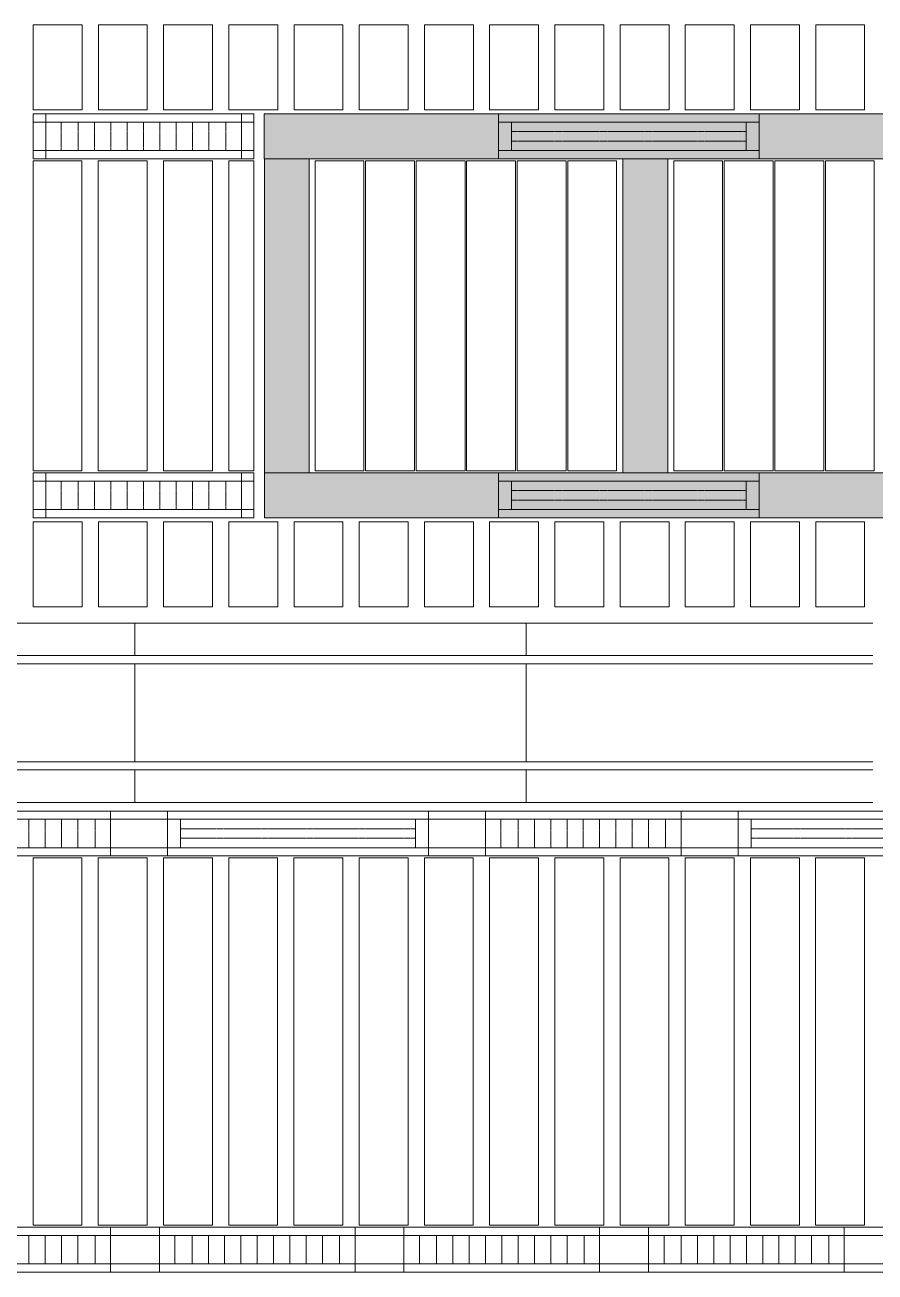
# Model space of a CAD drawing. Header units: millimetres. Extents: x -962357 to -591296, y -223672 to 59420.
# Drawn here: x -842255 to -837041, y -153429 to -145787 of the extents above; entities that cross this region are included whole.
import ezdxf

# ---------------------------------------------------------------- set-up
doc = ezdxf.new("R2010")
doc.units = ezdxf.units.MM
doc.linetypes.add('DPA_Hidden 50', pattern=[3, 2, -1])
for name, color, linetype, lineweight in [('A-CLNG', 2, 'Continuous', 9), ('A-GLAZ-CURT', 2, 'Continuous', 9), ('A-GLAZ-CWMG', 2, 'Continuous', 9)]:
    doc.layers.add(name, color=color, linetype=linetype, lineweight=lineweight)

# ---------------------------------------------------------------- blocks, each defined once
blk = doc.blocks.new('DPA_CP_Metal Ceiling Panel - Vertical Panel with Gap-16017827-4160-01 UPPER PLATFORM LEVEL - REFLECTED CEILING PLAN')
at = {"layer": 'A-GLAZ-CURT'}
for p, q in [((-835006.9, 7794), (-835006.9, 7274)), ((-834706.9, 7794), (-835006.9, 7794)), ((-834706.9, 7794), (-835006.9, 7794)), ((-835006.9, 7794), (-835006.9, 7274)), ((-835006.9, 7274), (-835006.9, 7794)), ((-835006.9, 7794), (-834706.9, 7794)), ((-834706.9, 7794), (-834706.9, 7274)), ((-834706.9, 7274), (-834706.9, 7794)), ((-834706.9, 7794), (-834706.9, 7274)), ((-834706.9, 7274), (-835006.9, 7274)), ((-835006.9, 7274), (-834706.9, 7274)), ((-834706.9, 7274), (-835006.9, 7274))]:
    blk.add_line(p, q, dxfattribs=at)
blk = doc.blocks.new('DPA_CP_Metal Ceiling Panel - Vertical Panel with Gap-10859825-4160-01 UPPER PLATFORM LEVEL - REFLECTED CEILING PLAN')
at = {"layer": 'A-GLAZ-CURT'}
for p, q in [((-744457, 6961.5), (-744457, 5061.5)), ((-744157, 6961.5), (-744457, 6961.5)), ((-744157, 6961.5), (-744457, 6961.5)), ((-744457, 6961.5), (-744457, 5061.5)), ((-744457, 5061.5), (-744457, 6961.5)), ((-744457, 6961.5), (-744157, 6961.5)), ((-744157, 6961.5), (-744157, 5061.5)), ((-744157, 5061.5), (-744157, 6961.5)), ((-744157, 6961.5), (-744157, 5061.5)), ((-744157, 5061.5), (-744457, 5061.5)), ((-744457, 5061.5), (-744157, 5061.5)), ((-744157, 5061.5), (-744457, 5061.5))]:
    blk.add_line(p, q, dxfattribs=at)
blk = doc.blocks.new('DPA_CP_Metal Ceiling Panel - Vertical Panel with Gap-16017842-4160-01 UPPER PLATFORM LEVEL - REFLECTED CEILING PLAN')
at = {"layer": 'A-GLAZ-CURT'}
for p, q in [((-826606.9, 4749.5), (-826606.9, 4229)), ((-826306.9, 4749.5), (-826606.9, 4749.5)), ((-826306.9, 4749.5), (-826606.9, 4749.5)), ((-826606.9, 4749.5), (-826606.9, 4229)), ((-826606.9, 4229), (-826606.9, 4749.5)), ((-826606.9, 4749.5), (-826306.9, 4749.5)), ((-826306.9, 4749.5), (-826306.9, 4229)), ((-826306.9, 4229), (-826306.9, 4749.5)), ((-826306.9, 4749.5), (-826306.9, 4229)), ((-826306.9, 4229), (-826606.9, 4229)), ((-826606.9, 4229), (-826306.9, 4229)), ((-826306.9, 4229), (-826606.9, 4229))]:
    blk.add_line(p, q, dxfattribs=at)
blk = doc.blocks.new('DPA_CP_Metal Ceiling Panel - Vertical Panel with Gap-11114031-4160-01 UPPER PLATFORM LEVEL - REFLECTED CEILING PLAN')
at = {"layer": 'A-GLAZ-CURT'}
for p, q in [((-849807.4, 2689), (-849807.4, 439)), ((-849507.4, 2689), (-849807.4, 2689)), ((-849507.4, 2689), (-849807.4, 2689)), ((-849807.4, 2689), (-849807.4, 439)), ((-849807.4, 439), (-849807.4, 2689)), ((-849807.4, 2689), (-849507.4, 2689)), ((-849507.4, 2689), (-849507.4, 439)), ((-849507.4, 439), (-849507.4, 2689)), ((-849507.4, 2689), (-849507.4, 439)), ((-849507.4, 439), (-849807.4, 439)), ((-849807.4, 439), (-849507.4, 439)), ((-849507.4, 439), (-849807.4, 439))]:
    blk.add_line(p, q, dxfattribs=at)
blk = doc.blocks.new('DPA_CP_Metal Ceiling Luminaire2 - Linear Luminaire-12437131-4160-01 UPPER PLATFORM LEVEL - REFLECTED CEILING PLAN')
at = {"layer": 'A-GLAZ-CURT'}
for p, q in [((-842129.9, 6974), (-842129.9, 7249)), ((-842129.9, 7249), (-840929.9, 7249)), ((-842129.9, 7249), (-842129.9, 6974)), ((-840929.9, 7249), (-842129.9, 7249)), ((-842129.9, 7249), (-840929.9, 7249)), ((-842129.9, 7211.5), (-842129.9, 6974)), ((-842129.9, 7199), (-840929.9, 7199)), ((-840929.9, 7249), (-840929.9, 6974)), ((-840929.9, 6974), (-840929.9, 7249)), ((-840929.9, 7211.5), (-840929.9, 6974)), ((-842129.9, 7024), (-840929.9, 7024)), ((-840929.9, 6974), (-842129.9, 6974)), ((-840929.9, 6974), (-842129.9, 6974)), ((-842129.9, 6974), (-840929.9, 6974))]:
    blk.add_line(p, q, dxfattribs=at)
at = {"layer": 'A-GLAZ-CURT', "linetype": 'DPA_Hidden 50'}
for p, q in [((-842034.9, 7199), (-842034.9, 7024)), ((-841929.9, 7199), (-841929.9, 7024)), ((-841829.9, 7199), (-841829.9, 7024)), ((-841729.9, 7199), (-841729.9, 7024)), ((-841629.9, 7199), (-841629.9, 7024)), ((-841529.9, 7199), (-841529.9, 7024)), ((-841429.9, 7199), (-841429.9, 7024)), ((-841329.9, 7199), (-841329.9, 7024)), ((-841229.9, 7199), (-841229.9, 7024)), ((-841129.9, 7199), (-841129.9, 7024)), ((-841024.9, 7199), (-841024.9, 7024))]:
    blk.add_line(p, q, dxfattribs=at)
blk = doc.blocks.new('DPA_CP_Metal Ceiling Panel1 - Horizontal with Gap-12451539-4160-01 UPPER PLATFORM LEVEL - REFLECTED CEILING PLAN')
at = {"layer": 'A-GLAZ-CURT'}
for p, q in [((-840929.9, 6974), (-840929.9, 7249)), ((-840929.9, 6974), (-840929.9, 7249)), ((-840929.9, 7249), (-840852.9, 7249)), ((-840929.9, 7249), (-840852.9, 7249)), ((-840929.9, 6974), (-840929.9, 7249)), ((-840929.9, 7199), (-840852.9, 7199)), ((-840852.9, 6974), (-840852.9, 7249)), ((-840852.9, 7249), (-840852.9, 6974)), ((-840852.9, 7249), (-840852.9, 6974)), ((-840929.9, 7024), (-840852.9, 7024)), ((-840929.9, 6974), (-840852.9, 6974)), ((-840852.9, 6974), (-840929.9, 6974)), ((-840852.9, 6974), (-840929.9, 6974))]:
    blk.add_line(p, q, dxfattribs=at)
blk = doc.blocks.new('System Panel - DPA-AR_Metal Ceiling Rectangular Panel-V31-4160-01 UPPER PLATFORM LEVEL - REFLECTED CEILING PLAN')
at = {"layer": 'A-GLAZ-CURT'}
for p, q in [((-841582.3, 4129), (-842407.3, 4129)), ((-842407.3, 4129), (-841582.3, 4129)), ((-841582.3, 3929), (-841582.3, 4129)), ((-841582.3, 4129), (-841582.3, 3929)), ((-843982.3, 4029), (-843982.3, 3929)), ((-843982.3, 3929), (-843982.3, 4029)), ((-843982.3, 3929), (-842547.7, 3929)), ((-842547.7, 3929), (-843982.3, 3929)), ((-842527.7, 3929), (-841582.3, 3929)), ((-841582.3, 3929), (-842527.7, 3929))]:
    blk.add_line(p, q, dxfattribs=at)
blk = doc.blocks.new('System Panel - DPA-AR_Metal Ceiling Rectangular Panel-13139259-4160-01 UPPER PLATFORM LEVEL - REFLECTED CEILING PLAN')
at = {"layer": 'A-GLAZ-CURT'}
for p, q in [((-741107.4, 4129), (-743507.4, 4129)), ((-743507.4, 4129), (-743507.4, 3929)), ((-743507.4, 3929), (-743507.4, 4129)), ((-743507.4, 4129), (-741107.4, 4129)), ((-741107.4, 3929), (-741107.4, 4129)), ((-741107.4, 4129), (-741107.4, 3929)), ((-743507.4, 3929), (-741107.4, 3929)), ((-741107.4, 3929), (-743507.4, 3929))]:
    blk.add_line(p, q, dxfattribs=at)
blk = doc.blocks.new('System Panel - DPA-AR_Metal Ceiling Rectangular Panel-V32-4160-01 UPPER PLATFORM LEVEL - REFLECTED CEILING PLAN')
at = {"layer": 'A-GLAZ-CURT'}
for p, q in [((-837057.3, 4129), (-839182.3, 4129)), ((-839182.3, 4129), (-839182.3, 3929)), ((-839182.3, 3929), (-839182.3, 4129)), ((-839182.3, 4129), (-837057.3, 4129)), ((-839182.3, 3929), (-837057.4, 3929)), ((-837057.4, 3929), (-839182.3, 3929))]:
    blk.add_line(p, q, dxfattribs=at)
blk = doc.blocks.new('System Panel - DPA-AR_Metal Ceiling Rectangular Panel-V28-4160-01 UPPER PLATFORM LEVEL - REFLECTED CEILING PLAN')
at = {"layer": 'A-GLAZ-CURT'}
for p, q in [((-825657.4, 3229), (-827782.3, 3229)), ((-827782.3, 3229), (-827782.3, 3029)), ((-827782.3, 3029), (-827782.3, 3229)), ((-827782.3, 3229), (-825657.4, 3229)), ((-827782.3, 3029), (-825657.3, 3029)), ((-825657.3, 3029), (-827782.3, 3029))]:
    blk.add_line(p, q, dxfattribs=at)
blk = doc.blocks.new('System Panel - DPA-AR_Metal Ceiling Rectangular Panel-13139299-4160-01 UPPER PLATFORM LEVEL - REFLECTED CEILING PLAN')
at = {"layer": 'A-GLAZ-CURT'}
for p, q in [((-818782.4, 3879), (-821182.4, 3879)), ((-821182.4, 3879), (-821182.4, 3279)), ((-821182.4, 3279), (-821182.4, 3879)), ((-821182.4, 3879), (-818782.4, 3879)), ((-818782.4, 3279), (-818782.4, 3879)), ((-818782.4, 3879), (-818782.4, 3279)), ((-821182.4, 3279), (-818782.4, 3279)), ((-818782.4, 3279), (-821182.4, 3279))]:
    blk.add_line(p, q, dxfattribs=at)
blk = doc.blocks.new('System Panel - DPA-AR_Metal Ceiling Rectangular Panel-V29-4160-01 UPPER PLATFORM LEVEL - REFLECTED CEILING PLAN')
at = {"layer": 'A-GLAZ-CURT'}
for p, q in [((-825657.4, 3879), (-827782.3, 3879)), ((-827782.3, 3879), (-827782.3, 3279)), ((-827782.3, 3279), (-827782.3, 3879)), ((-827782.3, 3879), (-825657.4, 3879)), ((-827782.3, 3279), (-825657.4, 3279)), ((-825657.4, 3279), (-827782.3, 3279))]:
    blk.add_line(p, q, dxfattribs=at)
blk = doc.blocks.new('DPA_CP_Metal Ceiling Panel1 - Horizontal with Gap-13297912-4160-01 UPPER PLATFORM LEVEL - REFLECTED CEILING PLAN')
at = {"layer": 'A-GLAZ-CURT'}
for p, q in [((-786232.4, 151.5), (-786232.4, 426.5)), ((-786232.4, 151.5), (-786232.4, 426.5)), ((-786232.4, 426.5), (-785932.4, 426.5)), ((-786232.4, 426.5), (-785932.4, 426.5)), ((-786232.4, 151.5), (-786232.4, 426.5)), ((-785932.4, 151.5), (-785932.4, 426.5)), ((-785932.4, 426.5), (-785932.4, 151.5)), ((-785932.4, 426.5), (-785932.4, 151.5)), ((-786232.4, 376.5), (-785932.4, 376.5)), ((-786232.4, 201.5), (-785932.4, 201.5)), ((-786232.4, 151.5), (-785932.4, 151.5)), ((-785932.4, 151.5), (-786232.4, 151.5)), ((-785932.4, 151.5), (-786232.4, 151.5))]:
    blk.add_line(p, q, dxfattribs=at)
blk = doc.blocks.new('DPA_CP_Metal Ceiling Luminaire2 - Linear Luminaire-12404975-4160-01 UPPER PLATFORM LEVEL - REFLECTED CEILING PLAN')
at = {"layer": 'A-GLAZ-CURT'}
for p, q in [((-786932.4, 2701.5), (-786932.4, 2976.5)), ((-786932.4, 2976.5), (-785732.4, 2976.5)), ((-786932.4, 2976.5), (-786932.4, 2701.5)), ((-785732.4, 2976.5), (-786932.4, 2976.5)), ((-786932.4, 2976.5), (-785732.4, 2976.5)), ((-786932.4, 2939), (-786932.4, 2701.5)), ((-786932.4, 2926.5), (-785732.4, 2926.5)), ((-785732.4, 2976.5), (-785732.4, 2701.5)), ((-785732.4, 2701.5), (-785732.4, 2976.5)), ((-785732.4, 2939), (-785732.4, 2701.5)), ((-786932.4, 2751.5), (-785732.4, 2751.5)), ((-785732.4, 2701.5), (-786932.4, 2701.5)), ((-785732.4, 2701.5), (-786932.4, 2701.5)), ((-786932.4, 2701.5), (-785732.4, 2701.5))]:
    blk.add_line(p, q, dxfattribs=at)
at = {"layer": 'A-GLAZ-CURT', "linetype": 'DPA_Hidden 50'}
for p, q in [((-786837.4, 2926.5), (-786837.4, 2751.5)), ((-786732.4, 2926.5), (-786732.4, 2751.5)), ((-786632.4, 2926.5), (-786632.4, 2751.5)), ((-786532.4, 2926.5), (-786532.4, 2751.5)), ((-786432.4, 2926.5), (-786432.4, 2751.5)), ((-786332.4, 2926.5), (-786332.4, 2751.5)), ((-786232.4, 2926.5), (-786232.4, 2751.5)), ((-786132.4, 2926.5), (-786132.4, 2751.5)), ((-786032.4, 2926.5), (-786032.4, 2751.5)), ((-785932.4, 2926.5), (-785932.4, 2751.5)), ((-785827.4, 2926.5), (-785827.4, 2751.5))]:
    blk.add_line(p, q, dxfattribs=at)
blk = doc.blocks.new('DPA_CP_Metal Ceiling Air Supply1 - Linear Diffuser Air Supply-V52-4160-01 UPPER PLATFORM LEVEL - REFLECTED CEILING PLAN')
at = {"layer": 'A-GLAZ-CURT'}
for p, q in [((-839353.2, 6974), (-839353.2, 7249)), ((-839353.2, 7249), (-837753.2, 7249)), ((-839353.2, 6974), (-839353.2, 7249)), ((-839353.2, 7249), (-837753.2, 7249)), ((-839353.2, 7249), (-837753.2, 7249)), ((-837753.2, 7199), (-839353.2, 7199)), ((-839273.2, 7199), (-839273.2, 7024)), ((-837833.2, 7199), (-837833.2, 7024)), ((-837753.2, 6974), (-837753.2, 7249)), ((-837753.2, 7249), (-837753.2, 6974)), ((-837753.2, 7024), (-839353.2, 7024)), ((-839353.2, 6974), (-837753.2, 6974)), ((-837753.2, 6974), (-839353.2, 6974)), ((-837753.2, 6974), (-839353.2, 6974))]:
    blk.add_line(p, q, dxfattribs=at)
at = {"layer": 'A-GLAZ-CURT', "linetype": 'DPA_Hidden 50'}
for p, q in [((-837833.2, 7140.7), (-839273.2, 7140.7)), ((-837833.2, 7082.4), (-839273.2, 7082.4))]:
    blk.add_line(p, q, dxfattribs=at)
blk = doc.blocks.new('DPA_CP_Metal Ceiling Panel - Vertical Panel with Gap-13925077-4160-01 UPPER PLATFORM LEVEL - REFLECTED CEILING PLAN')
at = {"layer": 'A-GLAZ-CURT'}
for p, q in [((-841007.3, 6961.5), (-841007.3, 5061.5)), ((-840852.9, 6961.5), (-841007.3, 6961.5)), ((-840852.9, 6961.5), (-841007.3, 6961.5)), ((-841007.3, 6961.5), (-841007.3, 5061.5)), ((-841007.3, 5061.5), (-841007.3, 6961.5)), ((-841007.3, 6961.5), (-840852.9, 6961.5)), ((-840852.9, 6961.5), (-840852.9, 5061.5)), ((-840852.9, 5061.5), (-840852.9, 6961.5)), ((-840852.9, 6961.5), (-840852.9, 5061.5)), ((-840852.9, 5061.5), (-841007.3, 5061.5)), ((-841007.3, 5061.5), (-840852.9, 5061.5)), ((-840852.9, 5061.5), (-841007.3, 5061.5))]:
    blk.add_line(p, q, dxfattribs=at)
blk = doc.blocks.new('DPA_CP_Metal Ceiling Air Supply1 - Linear Diffuser Air Supply-12404980-4160-01 UPPER PLATFORM LEVEL - REFLECTED CEILING PLAN')
at = {"layer": 'A-GLAZ-CURT'}
for p, q in [((-788882.4, 2701.5), (-788882.4, 2976.5)), ((-788882.4, 2976.5), (-787282.4, 2976.5)), ((-788882.4, 2701.5), (-788882.4, 2976.5)), ((-788882.4, 2976.5), (-787282.4, 2976.5)), ((-788882.4, 2976.5), (-787282.4, 2976.5)), ((-788882.4, 2701.5), (-788882.4, 2976.5)), ((-787282.4, 2926.5), (-788882.4, 2926.5)), ((-788802.4, 2926.5), (-788802.4, 2751.5)), ((-787362.4, 2926.5), (-787362.4, 2751.5)), ((-787282.4, 2701.5), (-787282.4, 2976.5)), ((-787282.4, 2976.5), (-787282.4, 2701.5)), ((-787282.4, 2976.5), (-787282.4, 2701.5)), ((-787282.4, 2751.5), (-788882.4, 2751.5)), ((-788882.4, 2701.5), (-787282.4, 2701.5)), ((-787282.4, 2701.5), (-788882.4, 2701.5)), ((-787282.4, 2701.5), (-788882.4, 2701.5))]:
    blk.add_line(p, q, dxfattribs=at)
at = {"layer": 'A-GLAZ-CURT', "linetype": 'DPA_Hidden 50'}
for p, q in [((-787362.4, 2868.2), (-788802.4, 2868.2)), ((-787362.4, 2809.9), (-788802.4, 2809.9))]:
    blk.add_line(p, q, dxfattribs=at)
blk = doc.blocks.new('DPA_CP_Metal Ceiling Panel1 - Horizontal with Gap-16028279-4160-01 UPPER PLATFORM LEVEL - REFLECTED CEILING PLAN')
at = {"layer": 'A-GLAZ-CURT'}
for p, q in [((-787282.4, 2701.5), (-787282.4, 2976.5)), ((-787282.4, 2701.5), (-787282.4, 2976.5)), ((-787282.4, 2976.5), (-786932.4, 2976.5)), ((-787282.4, 2976.5), (-786932.4, 2976.5)), ((-787282.4, 2701.5), (-787282.4, 2976.5)), ((-787282.4, 2926.5), (-786932.4, 2926.5)), ((-786932.4, 2701.5), (-786932.4, 2976.5)), ((-786932.4, 2976.5), (-786932.4, 2701.5)), ((-786932.4, 2976.5), (-786932.4, 2701.5)), ((-787282.4, 2751.5), (-786932.4, 2751.5)), ((-787282.4, 2701.5), (-786932.4, 2701.5)), ((-786932.4, 2701.5), (-787282.4, 2701.5)), ((-786932.4, 2701.5), (-787282.4, 2701.5))]:
    blk.add_line(p, q, dxfattribs=at)
blk = doc.blocks.new('Rectangular Mullion - 200mm Square-13918233-4160-01 UPPER PLATFORM LEVEL - REFLECTED CEILING PLAN')
at = {"layer": 'A-GLAZ-CWMG'}
blk.add_hatch(color=256, dxfattribs=at).paths.add_polyline_path([(-827369, 4774), (-827316.9, 4774), (-827316.9, 5049), (-829653.9, 5049), (-829653.9, 4774), (-828095.3, 4774)])
for p, q in [((-829653.9, 5049), (-827316.9, 5049)), ((-829653.9, 5049), (-827316.9, 5049)), ((-827316.9, 4774), (-827316.9, 5049)), ((-827316.9, 5049), (-827316.9, 4774)), ((-827316.9, 4774), (-829653.9, 4774)), ((-829653.9, 4774), (-827316.9, 4774))]:
    blk.add_line(p, q, dxfattribs=at)
blk = doc.blocks.new('Rectangular Mullion - 200mm Square-13922674-4160-01 UPPER PLATFORM LEVEL - REFLECTED CEILING PLAN')
at = {"layer": 'A-GLAZ-CWMG'}
blk.add_hatch(color=256, dxfattribs=at).paths.add_polyline_path([(-840513.9, 5049), (-840513.9, 6974), (-840788.9, 6974), (-840788.9, 5049)])
for p, q in [((-840788.9, 6974), (-840513.9, 6974)), ((-840513.9, 6974), (-840788.9, 6974)), ((-840788.9, 5049), (-840788.9, 6974)), ((-840788.9, 6974), (-840788.9, 5049)), ((-840513.9, 6974), (-840513.9, 5049)), ((-840513.9, 6974), (-840513.9, 5049)), ((-840788.9, 5049), (-840513.9, 5049)), ((-840513.9, 5049), (-840788.9, 5049))]:
    blk.add_line(p, q, dxfattribs=at)
blk = doc.blocks.new('Rectangular Mullion - 200mm Square-13918234-4160-01 UPPER PLATFORM LEVEL - REFLECTED CEILING PLAN')
at = {"layer": 'A-GLAZ-CWMG'}
blk.add_hatch(color=256, dxfattribs=at).paths.add_polyline_path([(-838451.9, 4774), (-836252.4, 4774), (-836252.4, 5049), (-838451.9, 5049)])
for p, q in [((-838451.9, 5049), (-836252.4, 5049)), ((-838451.9, 5049), (-836252.4, 5049)), ((-836252.4, 4774), (-838451.9, 4774)), ((-838451.9, 4774), (-836252.4, 4774))]:
    blk.add_line(p, q, dxfattribs=at)
blk = doc.blocks.new('Rectangular Mullion - 200mm Square-13918235-4160-01 UPPER PLATFORM LEVEL - REFLECTED CEILING PLAN')
at = {"layer": 'A-GLAZ-CWMG'}
blk.add_hatch(color=256, dxfattribs=at).paths.add_polyline_path([(-838991.1, 4774), (-838451.9, 4774), (-838451.9, 5049), (-840788.9, 5049), (-840788.9, 4774)])
for p, q in [((-840788.9, 4774), (-840788.9, 5049)), ((-840788.9, 5049), (-840788.9, 4774)), ((-840788.9, 5049), (-838451.9, 5049)), ((-840788.9, 5049), (-838451.9, 5049)), ((-838451.9, 4774), (-840788.9, 4774)), ((-840788.9, 4774), (-838451.9, 4774))]:
    blk.add_line(p, q, dxfattribs=at)
blk = doc.blocks.new('Rectangular Mullion - 200mm Square-13922672-4160-01 UPPER PLATFORM LEVEL - REFLECTED CEILING PLAN')
at = {"layer": 'A-GLAZ-CWMG'}
blk.add_hatch(color=256, dxfattribs=at).paths.add_polyline_path([(-836114.9, 5049), (-836114.9, 6974), (-836389.9, 6974), (-836389.9, 5049)])
for p, q in [((-836114.9, 6974), (-836389.9, 6974)), ((-836389.9, 6974), (-836114.9, 6974)), ((-836389.9, 5049), (-836389.9, 6974)), ((-836389.9, 5049), (-836389.9, 6974)), ((-836114.9, 6974), (-836114.9, 5049)), ((-836114.9, 5049), (-836114.9, 6974)), ((-836114.9, 5049), (-836389.9, 5049)), ((-836389.9, 5049), (-836114.9, 5049))]:
    blk.add_line(p, q, dxfattribs=at)
blk = doc.blocks.new('*U329')
at = {"layer": 'A-CLNG'}
for p, q in [((-95495.6, 3380.5), (-95795.6, 3380.5)), ((-95795.6, 3380.5), (-95795.6, 1480.5)), ((-95795.6, 1480.5), (-95795.6, 3380.5)), ((-95795.6, 3380.5), (-95495.6, 3380.5)), ((-95495.6, 1480.5), (-95495.6, 3380.5)), ((-95495.6, 3380.5), (-95495.6, 1480.5)), ((-95185.6, 3380.5), (-95485.6, 3380.5)), ((-95485.6, 3380.5), (-95485.6, 1480.5)), ((-95485.6, 1480.5), (-95485.6, 3380.5)), ((-95485.6, 3380.5), (-95185.6, 3380.5)), ((-95185.6, 1480.5), (-95185.6, 3380.5)), ((-95185.6, 3380.5), (-95185.6, 1480.5)), ((-94875.6, 3380.5), (-95175.6, 3380.5)), ((-95175.6, 3380.5), (-95175.6, 1480.5)), ((-95175.6, 1480.5), (-95175.6, 3380.5)), ((-95175.6, 3380.5), (-94875.6, 3380.5)), ((-94875.6, 1480.5), (-94875.6, 3380.5)), ((-94875.6, 3380.5), (-94875.6, 1480.5)), ((-94565.6, 3380.5), (-94865.6, 3380.5)), ((-94865.6, 3380.5), (-94865.6, 1480.5)), ((-94865.6, 1480.5), (-94865.6, 3380.5)), ((-94865.6, 3380.5), (-94565.6, 3380.5)), ((-94565.6, 1480.5), (-94565.6, 3380.5)), ((-94565.6, 3380.5), (-94565.6, 1480.5)), ((-94255.6, 3380.5), (-94555.6, 3380.5)), ((-94555.6, 3380.5), (-94555.6, 1480.5)), ((-94555.6, 1480.5), (-94555.6, 3380.5)), ((-94555.6, 3380.5), (-94255.6, 3380.5)), ((-94255.6, 1480.5), (-94255.6, 3380.5)), ((-94255.6, 3380.5), (-94255.6, 1480.5)), ((-93945.6, 3380.5), (-94245.6, 3380.5)), ((-94245.6, 3380.5), (-94245.6, 1480.5)), ((-94245.6, 1480.5), (-94245.6, 3380.5)), ((-94245.6, 3380.5), (-93945.6, 3380.5)), ((-93945.6, 1480.5), (-93945.6, 3380.5)), ((-93945.6, 3380.5), (-93945.6, 1480.5)), ((-93295.6, 3380.5), (-93595.6, 3380.5)), ((-93595.6, 3380.5), (-93595.6, 1480.5)), ((-93595.6, 1480.5), (-93595.6, 3380.5)), ((-93595.6, 3380.5), (-93295.6, 3380.5)), ((-93295.6, 1480.5), (-93295.6, 3380.5)), ((-93295.6, 3380.5), (-93295.6, 1480.5)), ((-92985.6, 3380.5), (-93285.6, 3380.5)), ((-93285.6, 3380.5), (-93285.6, 1480.5)), ((-93285.6, 1480.5), (-93285.6, 3380.5)), ((-93285.6, 3380.5), (-92985.6, 3380.5)), ((-92985.6, 1480.5), (-92985.6, 3380.5)), ((-92985.6, 3380.5), (-92985.6, 1480.5)), ((-92675.6, 3380.5), (-92975.6, 3380.5)), ((-92975.6, 3380.5), (-92975.6, 1480.5)), ((-92975.6, 1480.5), (-92975.6, 3380.5)), ((-92975.6, 3380.5), (-92675.6, 3380.5)), ((-92675.6, 1480.5), (-92675.6, 3380.5)), ((-92675.6, 3380.5), (-92675.6, 1480.5)), ((-92365.6, 3380.5), (-92665.6, 3380.5)), ((-92665.6, 3380.5), (-92665.6, 1480.5)), ((-92665.6, 1480.5), (-92665.6, 3380.5)), ((-92665.6, 3380.5), (-92365.6, 3380.5)), ((-92365.6, 1480.5), (-92365.6, 3380.5)), ((-92365.6, 3380.5), (-92365.6, 1480.5)), ((-95795.6, 1480.5), (-95495.6, 1480.5)), ((-95495.6, 1480.5), (-95795.6, 1480.5)), ((-95485.6, 1480.5), (-95185.6, 1480.5)), ((-95185.6, 1480.5), (-95485.6, 1480.5)), ((-95175.6, 1480.5), (-94875.6, 1480.5)), ((-94875.6, 1480.5), (-95175.6, 1480.5)), ((-94865.6, 1480.5), (-94565.6, 1480.5)), ((-94565.6, 1480.5), (-94865.6, 1480.5)), ((-94555.6, 1480.5), (-94255.6, 1480.5)), ((-94255.6, 1480.5), (-94555.6, 1480.5)), ((-94245.6, 1480.5), (-93945.6, 1480.5)), ((-93945.6, 1480.5), (-94245.6, 1480.5)), ((-93595.6, 1480.5), (-93295.6, 1480.5)), ((-93295.6, 1480.5), (-93595.6, 1480.5)), ((-93285.6, 1480.5), (-92985.6, 1480.5)), ((-92985.6, 1480.5), (-93285.6, 1480.5)), ((-92975.6, 1480.5), (-92675.6, 1480.5)), ((-92675.6, 1480.5), (-92975.6, 1480.5)), ((-92665.6, 1480.5), (-92365.6, 1480.5)), ((-92365.6, 1480.5), (-92665.6, 1480.5))]:
    blk.add_line(p, q, dxfattribs=at)
at = {"layer": 'A-GLAZ-CURT'}
for name, p in [('DPA_CP_Metal Ceiling Panel - Vertical Panel with Gap-16017827-4160-01 UPPER PLATFORM LEVEL - REFLECTED CEILING PLAN', (737482.4, -3581)), ('DPA_CP_Metal Ceiling Panel - Vertical Panel with Gap-16017827-4160-01 UPPER PLATFORM LEVEL - REFLECTED CEILING PLAN', (737882.4, -3581)), ('DPA_CP_Metal Ceiling Panel - Vertical Panel with Gap-16017827-4160-01 UPPER PLATFORM LEVEL - REFLECTED CEILING PLAN', (738282.4, -3581)), ('DPA_CP_Metal Ceiling Panel - Vertical Panel with Gap-16017827-4160-01 UPPER PLATFORM LEVEL - REFLECTED CEILING PLAN', (738682.4, -3581)), ('DPA_CP_Metal Ceiling Panel - Vertical Panel with Gap-16017827-4160-01 UPPER PLATFORM LEVEL - REFLECTED CEILING PLAN', (739082.4, -3581)), ('DPA_CP_Metal Ceiling Panel - Vertical Panel with Gap-16017827-4160-01 UPPER PLATFORM LEVEL - REFLECTED CEILING PLAN', (739482.4, -3581)), ('DPA_CP_Metal Ceiling Panel - Vertical Panel with Gap-16017827-4160-01 UPPER PLATFORM LEVEL - REFLECTED CEILING PLAN', (739882.4, -3581)), ('DPA_CP_Metal Ceiling Panel - Vertical Panel with Gap-16017827-4160-01 UPPER PLATFORM LEVEL - REFLECTED CEILING PLAN', (740282.4, -3581)), ('DPA_CP_Metal Ceiling Panel - Vertical Panel with Gap-16017827-4160-01 UPPER PLATFORM LEVEL - REFLECTED CEILING PLAN', (740682.4, -3581)), ('DPA_CP_Metal Ceiling Panel - Vertical Panel with Gap-16017827-4160-01 UPPER PLATFORM LEVEL - REFLECTED CEILING PLAN', (741082.4, -3581)), ('DPA_CP_Metal Ceiling Panel - Vertical Panel with Gap-16017827-4160-01 UPPER PLATFORM LEVEL - REFLECTED CEILING PLAN', (741482.4, -3581)), ('DPA_CP_Metal Ceiling Panel - Vertical Panel with Gap-16017827-4160-01 UPPER PLATFORM LEVEL - REFLECTED CEILING PLAN', (741882.4, -3581)), ('DPA_CP_Metal Ceiling Panel - Vertical Panel with Gap-16017827-4160-01 UPPER PLATFORM LEVEL - REFLECTED CEILING PLAN', (742282.4, -3581)), ('DPA_CP_Metal Ceiling Panel1 - Horizontal with Gap-12451539-4160-01 UPPER PLATFORM LEVEL - REFLECTED CEILING PLAN', (743405.4, -3581)), ('DPA_CP_Metal Ceiling Luminaire2 - Linear Luminaire-12437131-4160-01 UPPER PLATFORM LEVEL - REFLECTED CEILING PLAN', (744682.4, -3581)), ('DPA_CP_Metal Ceiling Panel1 - Horizontal with Gap-12451539-4160-01 UPPER PLATFORM LEVEL - REFLECTED CEILING PLAN', (744682.4, -3581)), ('DPA_CP_Metal Ceiling Air Supply1 - Linear Diffuser Air Supply-V52-4160-01 UPPER PLATFORM LEVEL - REFLECTED CEILING PLAN', (744682.4, -3581)), ('DPA_CP_Metal Ceiling Panel - Vertical Panel with Gap-10859825-4160-01 UPPER PLATFORM LEVEL - REFLECTED CEILING PLAN', (646932, -3581)), ('DPA_CP_Metal Ceiling Panel - Vertical Panel with Gap-10859825-4160-01 UPPER PLATFORM LEVEL - REFLECTED CEILING PLAN', (647332, -3581)), ('DPA_CP_Metal Ceiling Panel - Vertical Panel with Gap-10859825-4160-01 UPPER PLATFORM LEVEL - REFLECTED CEILING PLAN', (647732, -3581)), ('DPA_CP_Metal Ceiling Panel - Vertical Panel with Gap-13925077-4160-01 UPPER PLATFORM LEVEL - REFLECTED CEILING PLAN', (744682.4, -3581)), ('DPA_CP_Metal Ceiling Panel1 - Horizontal with Gap-12451539-4160-01 UPPER PLATFORM LEVEL - REFLECTED CEILING PLAN', (743405.4, -5781)), ('DPA_CP_Metal Ceiling Luminaire2 - Linear Luminaire-12437131-4160-01 UPPER PLATFORM LEVEL - REFLECTED CEILING PLAN', (744682.4, -5781)), ('DPA_CP_Metal Ceiling Panel1 - Horizontal with Gap-12451539-4160-01 UPPER PLATFORM LEVEL - REFLECTED CEILING PLAN', (744682.4, -5781)), ('DPA_CP_Metal Ceiling Air Supply1 - Linear Diffuser Air Supply-V52-4160-01 UPPER PLATFORM LEVEL - REFLECTED CEILING PLAN', (744682.4, -5781)), ('DPA_CP_Metal Ceiling Panel - Vertical Panel with Gap-16017842-4160-01 UPPER PLATFORM LEVEL - REFLECTED CEILING PLAN', (729082.4, -3581)), ('DPA_CP_Metal Ceiling Panel - Vertical Panel with Gap-16017842-4160-01 UPPER PLATFORM LEVEL - REFLECTED CEILING PLAN', (729482.4, -3581)), ('DPA_CP_Metal Ceiling Panel - Vertical Panel with Gap-16017842-4160-01 UPPER PLATFORM LEVEL - REFLECTED CEILING PLAN', (729882.4, -3581)), ('DPA_CP_Metal Ceiling Panel - Vertical Panel with Gap-16017842-4160-01 UPPER PLATFORM LEVEL - REFLECTED CEILING PLAN', (730282.4, -3581)), ('DPA_CP_Metal Ceiling Panel - Vertical Panel with Gap-16017842-4160-01 UPPER PLATFORM LEVEL - REFLECTED CEILING PLAN', (730682.4, -3581)), ('DPA_CP_Metal Ceiling Panel - Vertical Panel with Gap-16017842-4160-01 UPPER PLATFORM LEVEL - REFLECTED CEILING PLAN', (731082.4, -3581)), ('DPA_CP_Metal Ceiling Panel - Vertical Panel with Gap-16017842-4160-01 UPPER PLATFORM LEVEL - REFLECTED CEILING PLAN', (731482.4, -3581)), ('DPA_CP_Metal Ceiling Panel - Vertical Panel with Gap-16017842-4160-01 UPPER PLATFORM LEVEL - REFLECTED CEILING PLAN', (731882.4, -3581)), ('DPA_CP_Metal Ceiling Panel - Vertical Panel with Gap-16017842-4160-01 UPPER PLATFORM LEVEL - REFLECTED CEILING PLAN', (732282.4, -3581)), ('DPA_CP_Metal Ceiling Panel - Vertical Panel with Gap-16017842-4160-01 UPPER PLATFORM LEVEL - REFLECTED CEILING PLAN', (732682.4, -3581)), ('DPA_CP_Metal Ceiling Panel - Vertical Panel with Gap-16017842-4160-01 UPPER PLATFORM LEVEL - REFLECTED CEILING PLAN', (733082.4, -3581)), ('DPA_CP_Metal Ceiling Panel - Vertical Panel with Gap-16017842-4160-01 UPPER PLATFORM LEVEL - REFLECTED CEILING PLAN', (733482.4, -3581)), ('DPA_CP_Metal Ceiling Panel - Vertical Panel with Gap-16017842-4160-01 UPPER PLATFORM LEVEL - REFLECTED CEILING PLAN', (733882.4, -3581)), ('System Panel - DPA-AR_Metal Ceiling Rectangular Panel-V31-4160-01 UPPER PLATFORM LEVEL - REFLECTED CEILING PLAN', (744682.4, -3581)), ('System Panel - DPA-AR_Metal Ceiling Rectangular Panel-13139259-4160-01 UPPER PLATFORM LEVEL - REFLECTED CEILING PLAN', (646607.4, -3581)), ('System Panel - DPA-AR_Metal Ceiling Rectangular Panel-V32-4160-01 UPPER PLATFORM LEVEL - REFLECTED CEILING PLAN', (744682.4, -3581)), ('System Panel - DPA-AR_Metal Ceiling Rectangular Panel-13139299-4160-01 UPPER PLATFORM LEVEL - REFLECTED CEILING PLAN', (721882.4, -3581)), ('System Panel - DPA-AR_Metal Ceiling Rectangular Panel-13139299-4160-01 UPPER PLATFORM LEVEL - REFLECTED CEILING PLAN', (724282.4, -3581)), ('System Panel - DPA-AR_Metal Ceiling Rectangular Panel-V29-4160-01 UPPER PLATFORM LEVEL - REFLECTED CEILING PLAN', (733282.4, -3581)), ('System Panel - DPA-AR_Metal Ceiling Rectangular Panel-13139259-4160-01 UPPER PLATFORM LEVEL - REFLECTED CEILING PLAN', (644207.4, -4481)), ('System Panel - DPA-AR_Metal Ceiling Rectangular Panel-13139259-4160-01 UPPER PLATFORM LEVEL - REFLECTED CEILING PLAN', (646607.4, -4481)), ('System Panel - DPA-AR_Metal Ceiling Rectangular Panel-V28-4160-01 UPPER PLATFORM LEVEL - REFLECTED CEILING PLAN', (733282.4, -3581)), ('DPA_CP_Metal Ceiling Luminaire2 - Linear Luminaire-12404975-4160-01 UPPER PLATFORM LEVEL - REFLECTED CEILING PLAN', (688682.4, -3581)), ('DPA_CP_Metal Ceiling Luminaire2 - Linear Luminaire-12404975-4160-01 UPPER PLATFORM LEVEL - REFLECTED CEILING PLAN', (688682.4, -3581)), ('DPA_CP_Metal Ceiling Panel1 - Horizontal with Gap-16028279-4160-01 UPPER PLATFORM LEVEL - REFLECTED CEILING PLAN', (690232.4, -3581)), ('DPA_CP_Metal Ceiling Panel1 - Horizontal with Gap-16028279-4160-01 UPPER PLATFORM LEVEL - REFLECTED CEILING PLAN', (690232.4, -3581)), ('DPA_CP_Metal Ceiling Air Supply1 - Linear Diffuser Air Supply-12404980-4160-01 UPPER PLATFORM LEVEL - REFLECTED CEILING PLAN', (692182.4, -3581)), ('DPA_CP_Metal Ceiling Air Supply1 - Linear Diffuser Air Supply-12404980-4160-01 UPPER PLATFORM LEVEL - REFLECTED CEILING PLAN', (692182.4, -3581)), ('DPA_CP_Metal Ceiling Panel1 - Horizontal with Gap-16028279-4160-01 UPPER PLATFORM LEVEL - REFLECTED CEILING PLAN', (692182.4, -3581)), ('DPA_CP_Metal Ceiling Panel1 - Horizontal with Gap-16028279-4160-01 UPPER PLATFORM LEVEL - REFLECTED CEILING PLAN', (692182.4, -3581)), ('DPA_CP_Metal Ceiling Luminaire2 - Linear Luminaire-12404975-4160-01 UPPER PLATFORM LEVEL - REFLECTED CEILING PLAN', (692182.4, -3581)), ('DPA_CP_Metal Ceiling Luminaire2 - Linear Luminaire-12404975-4160-01 UPPER PLATFORM LEVEL - REFLECTED CEILING PLAN', (692182.4, -3581)), ('DPA_CP_Metal Ceiling Panel1 - Horizontal with Gap-16028279-4160-01 UPPER PLATFORM LEVEL - REFLECTED CEILING PLAN', (693732.4, -3581)), ('DPA_CP_Metal Ceiling Panel1 - Horizontal with Gap-16028279-4160-01 UPPER PLATFORM LEVEL - REFLECTED CEILING PLAN', (693732.4, -3581)), ('DPA_CP_Metal Ceiling Air Supply1 - Linear Diffuser Air Supply-12404980-4160-01 UPPER PLATFORM LEVEL - REFLECTED CEILING PLAN', (695682.4, -3581)), ('DPA_CP_Metal Ceiling Air Supply1 - Linear Diffuser Air Supply-12404980-4160-01 UPPER PLATFORM LEVEL - REFLECTED CEILING PLAN', (695682.4, -3581)), ('DPA_CP_Metal Ceiling Panel - Vertical Panel with Gap-11114031-4160-01 UPPER PLATFORM LEVEL - REFLECTED CEILING PLAN', (752282.4, -3581)), ('DPA_CP_Metal Ceiling Panel - Vertical Panel with Gap-11114031-4160-01 UPPER PLATFORM LEVEL - REFLECTED CEILING PLAN', (752682.4, -3581)), ('DPA_CP_Metal Ceiling Panel - Vertical Panel with Gap-11114031-4160-01 UPPER PLATFORM LEVEL - REFLECTED CEILING PLAN', (753082.4, -3581)), ('DPA_CP_Metal Ceiling Panel - Vertical Panel with Gap-11114031-4160-01 UPPER PLATFORM LEVEL - REFLECTED CEILING PLAN', (753482.4, -3581)), ('DPA_CP_Metal Ceiling Panel - Vertical Panel with Gap-11114031-4160-01 UPPER PLATFORM LEVEL - REFLECTED CEILING PLAN', (753882.4, -3581)), ('DPA_CP_Metal Ceiling Panel - Vertical Panel with Gap-11114031-4160-01 UPPER PLATFORM LEVEL - REFLECTED CEILING PLAN', (754282.4, -3581)), ('DPA_CP_Metal Ceiling Panel - Vertical Panel with Gap-11114031-4160-01 UPPER PLATFORM LEVEL - REFLECTED CEILING PLAN', (754682.4, -3581)), ('DPA_CP_Metal Ceiling Panel - Vertical Panel with Gap-11114031-4160-01 UPPER PLATFORM LEVEL - REFLECTED CEILING PLAN', (755082.4, -3581)), ('DPA_CP_Metal Ceiling Panel - Vertical Panel with Gap-11114031-4160-01 UPPER PLATFORM LEVEL - REFLECTED CEILING PLAN', (755482.4, -3581)), ('DPA_CP_Metal Ceiling Panel - Vertical Panel with Gap-11114031-4160-01 UPPER PLATFORM LEVEL - REFLECTED CEILING PLAN', (755882.4, -3581)), ('DPA_CP_Metal Ceiling Panel - Vertical Panel with Gap-11114031-4160-01 UPPER PLATFORM LEVEL - REFLECTED CEILING PLAN', (756282.4, -3581)), ('DPA_CP_Metal Ceiling Panel - Vertical Panel with Gap-11114031-4160-01 UPPER PLATFORM LEVEL - REFLECTED CEILING PLAN', (756682.4, -3581)), ('DPA_CP_Metal Ceiling Panel - Vertical Panel with Gap-11114031-4160-01 UPPER PLATFORM LEVEL - REFLECTED CEILING PLAN', (757082.4, -3581)), ('DPA_CP_Metal Ceiling Luminaire2 - Linear Luminaire-12404975-4160-01 UPPER PLATFORM LEVEL - REFLECTED CEILING PLAN', (688682.4, -6131)), ('DPA_CP_Metal Ceiling Panel1 - Horizontal with Gap-13297912-4160-01 UPPER PLATFORM LEVEL - REFLECTED CEILING PLAN', (689182.4, -3581)), ('DPA_CP_Metal Ceiling Luminaire2 - Linear Luminaire-12404975-4160-01 UPPER PLATFORM LEVEL - REFLECTED CEILING PLAN', (690182.4, -6131)), ('DPA_CP_Metal Ceiling Panel1 - Horizontal with Gap-13297912-4160-01 UPPER PLATFORM LEVEL - REFLECTED CEILING PLAN', (690682.4, -3581)), ('DPA_CP_Metal Ceiling Luminaire2 - Linear Luminaire-12404975-4160-01 UPPER PLATFORM LEVEL - REFLECTED CEILING PLAN', (691682.4, -6131)), ('DPA_CP_Metal Ceiling Panel1 - Horizontal with Gap-13297912-4160-01 UPPER PLATFORM LEVEL - REFLECTED CEILING PLAN', (692182.4, -3581)), ('DPA_CP_Metal Ceiling Luminaire2 - Linear Luminaire-12404975-4160-01 UPPER PLATFORM LEVEL - REFLECTED CEILING PLAN', (693182.4, -6131)), ('DPA_CP_Metal Ceiling Panel1 - Horizontal with Gap-13297912-4160-01 UPPER PLATFORM LEVEL - REFLECTED CEILING PLAN', (693682.4, -3581))]:
    blk.add_blockref(name, p, dxfattribs=at)
at = {"layer": 'A-GLAZ-CWMG', "rotation": 180}
for name, p in [('Rectangular Mullion - 200mm Square-13918233-4160-01 UPPER PLATFORM LEVEL - REFLECTED CEILING PLAN', (-923423.5, 8442.1)), ('Rectangular Mullion - 200mm Square-13918234-4160-01 UPPER PLATFORM LEVEL - REFLECTED CEILING PLAN', (-930022, 8442.1))]:
    blk.add_blockref(name, p, dxfattribs=at)
at = {"layer": 'A-GLAZ-CWMG'}
for name, p in [('Rectangular Mullion - 200mm Square-13922674-4160-01 UPPER PLATFORM LEVEL - REFLECTED CEILING PLAN', (744682.4, -3581)), ('Rectangular Mullion - 200mm Square-13922672-4160-01 UPPER PLATFORM LEVEL - REFLECTED CEILING PLAN', (742482.9, -3581)), ('Rectangular Mullion - 200mm Square-13918235-4160-01 UPPER PLATFORM LEVEL - REFLECTED CEILING PLAN', (744682.4, -3581)), ('Rectangular Mullion - 200mm Square-13918234-4160-01 UPPER PLATFORM LEVEL - REFLECTED CEILING PLAN', (744682.4, -3581))]:
    blk.add_blockref(name, p, dxfattribs=at)

msp = doc.modelspace()

# ---------------------------------------------------------------- block references
msp.add_blockref('*U329', (-744680, -150000))

doc.saveas('drawing.dxf')
